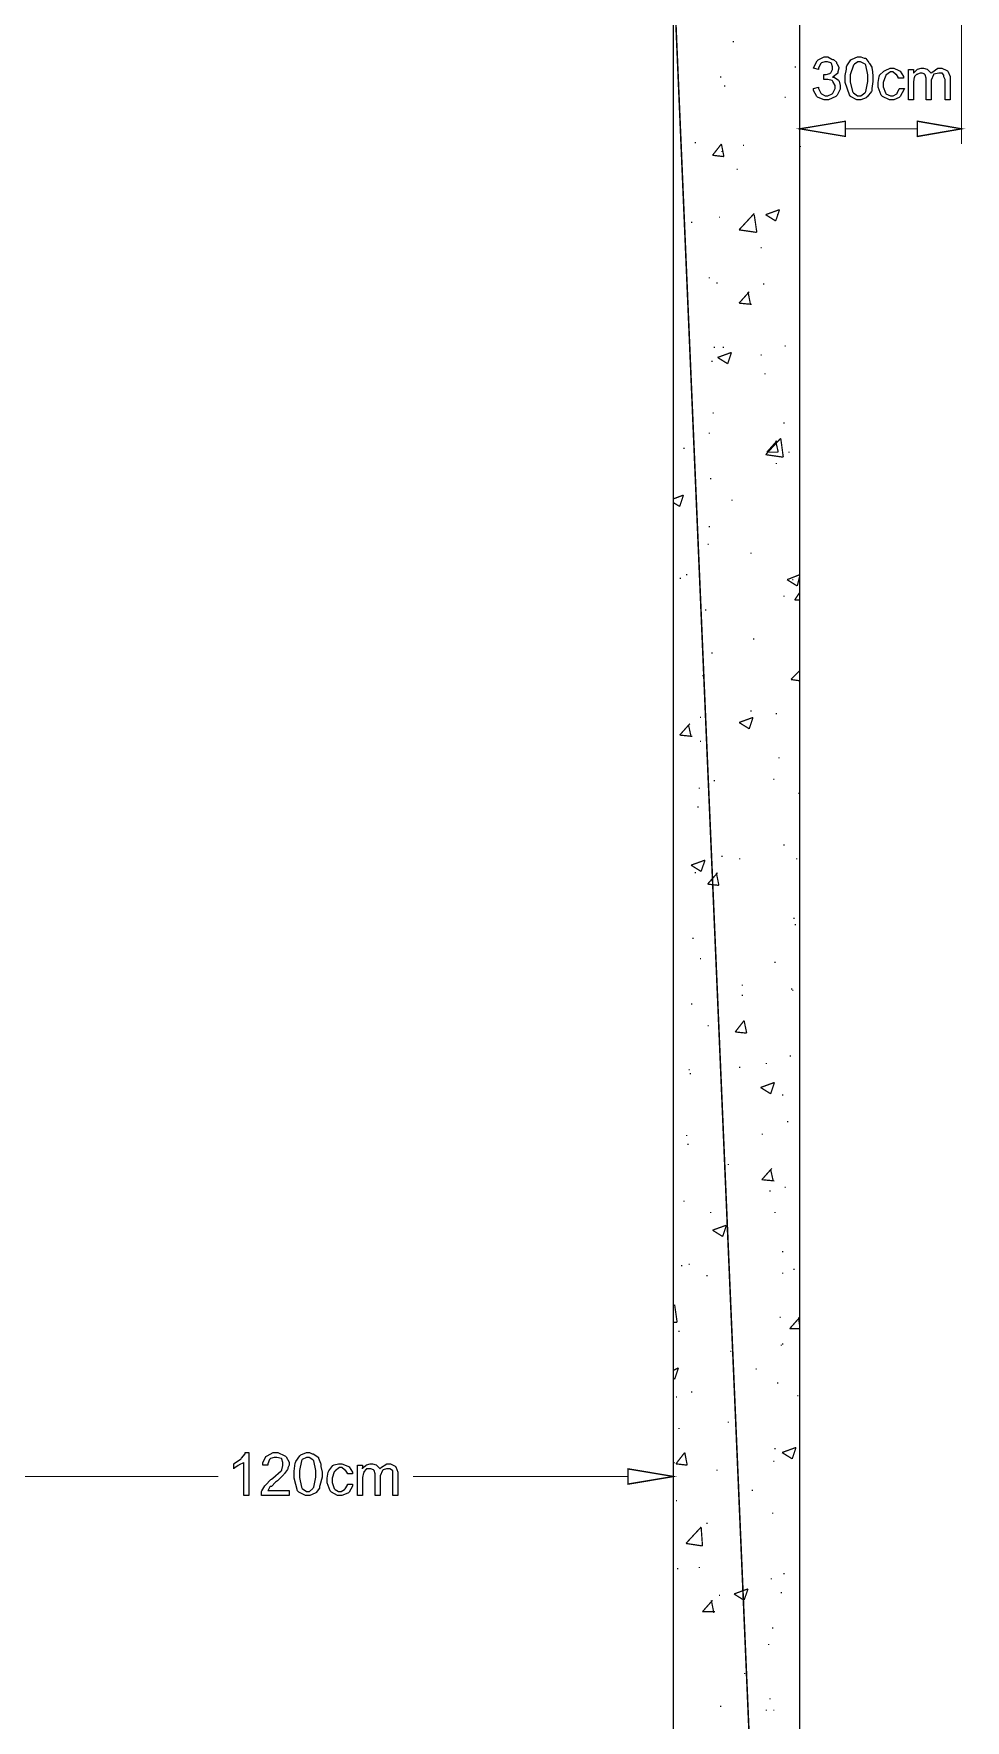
# Model space of a CAD drawing. Header units: metres. Extents: x -593 to 248, y 430 to 1024.
# Drawn here: x -383.4 to -352.1, y 908.5 to 965.1 of the extents above; entities that cross this region are included whole.
import ezdxf

# ---------------------------------------------------------------- set-up
doc = ezdxf.new("R2010")
doc.units = ezdxf.units.M
doc.header["$MEASUREMENT"] = 0
for name, color, linetype in [('C00-00-00-BLACK', 7, 'Continuous'), ('C00-7E-FF', 150, 'Continuous'), ('C93-95-97', 253, 'Continuous'), ('CFF-7E-00', 30, 'Continuous')]:
    doc.layers.add(name, color=color, linetype=linetype)

msp = doc.modelspace()

# ---------------------------------------------------------------- linework, layer by layer
at = {"layer": 'C00-00-00-BLACK', "const_width": 0.0423}
for points in [[(-361.908, 967.4), (-361.908, 868.169)], [(-357.667, 868.169), (-357.667, 967.4)], [(-359.916, 964.816), (-359.873, 964.816)], [(-357.836, 963.966), (-357.794, 963.966)], [(-360.339, 963.627), (-360.296, 963.627)], [(-360.212, 963.33), (-360.169, 963.33)], [(-358.178, 962.95), (-358.136, 962.95)], [(-361.189, 961.423), (-361.146, 961.423)], [(-360.594, 961), (-360.296, 961.381)], [(-360.212, 960.957), (-360.296, 961.381)], [(-360.296, 961.127), (-360.255, 961.127)], [(-359.577, 961.339), (-359.535, 961.339)], [(-357.667, 961.296), (-357.624, 961.296)], [(-360.594, 961), (-360.212, 960.957)], [(-359.789, 960.531), (-359.746, 960.531)], [(-360.382, 958.924), (-360.339, 958.924)], [(-359.704, 958.498), (-359.194, 959.05)], [(-359.108, 958.412), (-359.194, 959.007)], [(-358.812, 959.007), (-358.346, 959.177)], [(-358.812, 959.007), (-358.475, 958.797)], [(-358.475, 958.797), (-358.346, 959.177)], [(-358.431, 959.007), (-358.389, 959.007)], [(-361.316, 958.754), (-361.273, 958.754)], [(-359.704, 958.498), (-359.108, 958.412)], [(-358.981, 957.904), (-358.94, 957.904)], [(-360.721, 956.888), (-360.678, 956.888)], [(-360.466, 956.719), (-360.424, 956.719)], [(-358.898, 956.677), (-358.855, 956.677)], [(-359.704, 956.039), (-359.363, 956.419)], [(-359.704, 956.039), (-359.278, 955.997)], [(-359.32, 955.997), (-359.404, 956.419)], [(-360.551, 954.558), (-360.508, 954.558)], [(-360.424, 954.216), (-359.959, 954.385)], [(-360.255, 954.558), (-360.212, 954.558)], [(-360.085, 954.004), (-359.959, 954.385)], [(-358.981, 954.3), (-358.94, 954.3)], [(-358.178, 954.599), (-358.136, 954.599)], [(-360.635, 954.089), (-360.594, 954.089)], [(-360.424, 954.216), (-360.085, 954.004)], [(-358.855, 953.666), (-358.812, 953.666)], [(-360.594, 952.35), (-360.551, 952.35)], [(-358.219, 952.013), (-358.178, 952.013)], [(-360.721, 951.674), (-360.678, 951.674)], [(-358.812, 950.954), (-358.305, 951.504)], [(-358.219, 950.869), (-358.305, 951.504)], [(-361.569, 951.165), (-361.527, 951.165)], [(-358.812, 950.954), (-358.219, 950.869)], [(-358.771, 951.038), (-358.431, 951.42)], [(-358.771, 951.038), (-358.389, 951.038)], [(-358.389, 951.038), (-358.475, 951.42)], [(-358.047, 951.038), (-358.006, 951.038)], [(-358.475, 950.658), (-358.431, 950.658)], [(-360.678, 950.147), (-360.635, 950.147)], [(-361.908, 949.47), (-361.569, 949.597)], [(-361.908, 949.342), (-361.696, 949.215)], [(-361.696, 949.215), (-361.569, 949.597)], [(-359.959, 949.427), (-359.916, 949.427)], [(-360.721, 948.538), (-360.678, 948.538)], [(-360.762, 947.943), (-360.721, 947.943)], [(-359.32, 947.647), (-359.278, 947.647)], [(-361.486, 946.926), (-361.443, 946.926)], [(-358.093, 946.758), (-357.667, 946.926)], [(-361.696, 946.8), (-361.653, 946.8)], [(-358.093, 946.758), (-357.751, 946.546)], [(-357.92, 946.758), (-357.879, 946.758)], [(-357.751, 946.546), (-357.667, 946.885)], [(-358.219, 946.204), (-358.178, 946.204)], [(-357.836, 946.077), (-357.667, 946.331)], [(-357.836, 946.077), (-357.667, 946.077)], [(-360.847, 945.738), (-360.805, 945.738)], [(-359.237, 944.765), (-359.194, 944.765)], [(-360.635, 944.297), (-360.594, 944.297)], [(-360.931, 943.535), (-360.89, 943.535)], [(-357.963, 943.408), (-357.667, 943.704)], [(-357.963, 943.408), (-357.667, 943.365)], [(-361.696, 941.542), (-361.357, 941.924)], [(-361.316, 941.499), (-361.4, 941.881)], [(-361.019, 942.135), (-360.977, 942.135)], [(-359.704, 941.965), (-359.237, 942.135)], [(-359.704, 941.965), (-359.363, 941.755)], [(-359.363, 941.755), (-359.237, 942.135)], [(-359.32, 942.35), (-359.278, 942.35)], [(-358.475, 942.261), (-358.431, 942.261)], [(-361.696, 941.542), (-361.273, 941.499)], [(-361.019, 941.332), (-360.977, 941.332)], [(-358.389, 940.78), (-358.346, 940.78)], [(-360.762, 940.143), (-360.721, 940.143)], [(-361.061, 939.762), (-361.019, 939.762)], [(-360.551, 940.015), (-360.508, 940.015)], [(-358.559, 940.058), (-358.516, 940.058)], [(-357.71, 939.592), (-357.667, 939.592)], [(-361.104, 939.127), (-361.061, 939.127)], [(-358.219, 937.855), (-358.178, 937.855)], [(-361.316, 937.177), (-360.847, 937.346)], [(-360.977, 936.966), (-360.847, 937.346)], [(-360.296, 937.473), (-360.255, 937.473)], [(-359.704, 937.389), (-359.662, 937.389)], [(-357.794, 937.389), (-357.751, 937.389)], [(-361.316, 937.177), (-360.977, 936.966)], [(-361.189, 936.923), (-361.146, 936.923)], [(-360.762, 936.541), (-360.424, 936.923)], [(-360.382, 936.5), (-360.466, 936.923)], [(-360.762, 936.541), (-360.382, 936.5)], [(-357.879, 935.396), (-357.836, 935.396)], [(-357.836, 935.184), (-357.794, 935.184)], [(-361.273, 934.719), (-361.23, 934.719)], [(-361.019, 934.039), (-360.977, 934.039)], [(-358.516, 933.912), (-358.475, 933.912)], [(-359.62, 933.15), (-359.577, 933.15)], [(-359.62, 932.811), (-359.577, 932.811)], [(-357.963, 933.023), (-357.92, 933.023)], [(-357.92, 932.981), (-357.879, 932.981)], [(-361.316, 932.515), (-361.273, 932.515)], [(-360.762, 931.793), (-360.721, 931.793)], [(-359.832, 931.58), (-359.535, 931.962)], [(-359.447, 931.539), (-359.535, 931.962)], [(-359.832, 931.58), (-359.447, 931.539)], [(-358.812, 930.522), (-358.771, 930.522)], [(-358.006, 930.777), (-357.963, 930.777)], [(-361.4, 930.311), (-361.357, 930.311)], [(-361.357, 930.184), (-361.316, 930.184)], [(-359.704, 930.395), (-359.662, 930.395)], [(-358.981, 929.716), (-358.516, 929.885)], [(-358.981, 929.716), (-358.642, 929.504)], [(-358.642, 929.504), (-358.516, 929.885)], [(-358.262, 929.461), (-358.219, 929.461)], [(-358.093, 928.572), (-358.047, 928.572)], [(-361.486, 928.106), (-361.443, 928.106)], [(-361.443, 927.807), (-361.4, 927.807)], [(-358.94, 928.149), (-358.898, 928.149)], [(-360.085, 927.131), (-360.043, 927.131)], [(-358.94, 926.622), (-358.601, 927.004)], [(-358.94, 926.622), (-358.516, 926.581)], [(-358.559, 926.581), (-358.642, 926.961)], [(-358.685, 926.242), (-358.642, 926.242)], [(-358.178, 926.369), (-358.136, 926.369)], [(-361.569, 925.9), (-361.527, 925.9)], [(-360.678, 925.52), (-360.635, 925.52)], [(-358.516, 925.52), (-358.475, 925.52)], [(-360.594, 924.927), (-360.128, 925.095)], [(-360.594, 924.927), (-360.255, 924.715)], [(-360.255, 924.715), (-360.128, 925.095)], [(-361.653, 923.739), (-361.612, 923.739)], [(-361.4, 923.781), (-361.357, 923.781)], [(-358.262, 924.207), (-358.219, 924.207)], [(-360.805, 923.4), (-360.762, 923.4)], [(-358.262, 923.485), (-358.219, 923.485)], [(-357.879, 923.611), (-357.836, 923.611)], [(-361.908, 922.383), (-361.866, 922.426)], [(-361.782, 921.831), (-361.866, 922.426)], [(-358.346, 922.003), (-358.305, 922.003)], [(-358.006, 921.62), (-357.667, 922.003)], [(-357.667, 921.704), (-357.71, 922.003)], [(-361.908, 921.831), (-361.782, 921.831)], [(-361.739, 921.534), (-361.696, 921.534)], [(-358.006, 921.62), (-357.667, 921.62)], [(-358.305, 921.069), (-358.262, 921.069)], [(-358.262, 921.111), (-358.219, 921.111)], [(-361.908, 920.223), (-361.739, 920.307)], [(-361.866, 919.924), (-361.739, 920.307)], [(-360, 920.858), (-359.959, 920.858)], [(-361.908, 919.966), (-361.866, 919.924)], [(-359.151, 920.265), (-359.108, 920.265)], [(-358.431, 919.797), (-358.389, 919.797)], [(-361.823, 919.331), (-361.782, 919.331)], [(-361.316, 919.501), (-361.273, 919.501)], [(-357.751, 919.374), (-357.71, 919.374)], [(-361.739, 918.273), (-361.696, 918.273)], [(-360.085, 918.484), (-360.043, 918.484)], [(-358.516, 917.592), (-358.475, 917.592)], [(-358.262, 917.465), (-357.794, 917.635)], [(-357.92, 917.254), (-357.794, 917.635)], [(-361.908, 917.126), (-361.866, 917.126)], [(-361.823, 917.085), (-361.527, 917.465)], [(-361.823, 917.085), (-361.443, 917.042)], [(-361.443, 917.042), (-361.527, 917.465)], [(-358.559, 917.169), (-358.516, 917.169)], [(-358.262, 917.465), (-357.92, 917.254)], [(-360.466, 916.873), (-360.424, 916.873)], [(-361.823, 915.854), (-361.782, 915.854)], [(-359.278, 916.196), (-359.237, 916.196)], [(-358.601, 915.431), (-358.559, 915.431)], [(-361.486, 914.414), (-360.977, 914.965)], [(-360.931, 914.33), (-360.977, 914.965)], [(-360.805, 915.092), (-360.762, 915.092)], [(-361.486, 914.414), (-360.931, 914.33)], [(-361.782, 913.565), (-361.739, 913.565)], [(-361.061, 913.608), (-361.019, 913.608)], [(-358.642, 913.226), (-358.601, 913.226)], [(-358.219, 913.396), (-358.178, 913.396)], [(-360.931, 912.126), (-360.594, 912.507)], [(-360.551, 912.084), (-360.635, 912.507)], [(-360.382, 912.676), (-360.339, 912.676)], [(-359.873, 912.719), (-359.404, 912.889)], [(-359.873, 912.719), (-359.535, 912.507)], [(-359.535, 912.507), (-359.404, 912.889)], [(-358.305, 912.76), (-358.262, 912.76)], [(-360.931, 912.126), (-360.508, 912.126)], [(-358.601, 911.573), (-358.559, 911.573)], [(-358.728, 911.023), (-358.685, 911.023)], [(-359.535, 910.049), (-359.49, 910.049)], [(-358.685, 909.2), (-358.642, 909.2)], [(-360.339, 908.946), (-360.296, 908.946)], [(-358.812, 908.819), (-358.771, 908.819)], [(-358.559, 908.819), (-358.516, 908.819)]]:
    msp.add_lwpolyline(points, dxfattribs=at)
at = {"layer": 'C00-7E-FF', "const_width": 0.0423}
for points in [[(-352.237, 966.807), (-352.237, 961.381)], [(-357.667, 960.618), (-357.667, 962.397)], [(-356.14, 961.889), (-353.722, 961.889)], [(-361.908, 917.254), (-361.908, 916.153)], [(-384.175, 916.662), (-377.177, 916.662)], [(-363.435, 916.662), (-370.645, 916.662)]]:
    msp.add_lwpolyline(points, dxfattribs=at)
for points in [[(-356.14, 962.143), (-356.14, 961.635), (-357.667, 961.889), (-356.14, 962.143)], [(-353.722, 962.143), (-353.722, 961.635), (-352.237, 961.889), (-353.722, 962.143)], [(-363.435, 916.915), (-363.435, 916.407), (-361.908, 916.662), (-363.435, 916.915)]]:
    msp.add_lwpolyline(points, close=True, dxfattribs=at)
at = {"layer": 'C00-7E-FF'}
for points in [[(-356.14, 962.143), (-356.14, 961.635), (-357.667, 961.889), (-356.14, 962.143)], [(-353.722, 962.143), (-353.722, 961.635), (-352.237, 961.889), (-353.722, 962.143)], [(-363.435, 916.915), (-363.435, 916.407), (-361.908, 916.662), (-363.435, 916.915)]]:
    msp.add_lwpolyline(points, close=True, dxfattribs=at)
at = {"layer": 'C93-95-97', "const_width": 0.0423}
for points in [[(-361.908, 967.273), (-357.667, 868.169), (-361.908, 868.169), (-361.908, 967.273)], [(-357.667, 967.273), (-361.908, 967.273), (-357.667, 868.169), (-357.667, 967.273)]]:
    msp.add_lwpolyline(points, close=True, dxfattribs=at)
at = {"layer": 'C93-95-97'}
for points in [[(-357.667, 967.273), (-361.908, 967.273), (-357.667, 868.169), (-357.667, 967.273)], [(-361.908, 967.273), (-357.667, 868.169), (-361.908, 868.169), (-361.908, 967.273)]]:
    msp.add_lwpolyline(points, close=True, dxfattribs=at)
at = {"layer": 'CFF-7E-00'}
for points in [[(-357.201, 963.246), (-357.032, 963.289), (-357.032, 963.237), (-356.959, 963.088), (-356.947, 963.077), (-356.938, 963.067), (-356.818, 962.993), (-356.778, 962.993), (-356.724, 962.993), (-356.574, 963.067), (-356.563, 963.077), (-356.553, 963.088), (-356.479, 963.239), (-356.479, 963.289), (-356.479, 963.343), (-356.553, 963.479), (-356.563, 963.5), (-356.574, 963.511), (-356.727, 963.543), (-356.778, 963.543), (-356.778, 963.543), (-356.842, 963.543), (-356.862, 963.543), (-356.862, 963.712), (-356.862, 963.712), (-356.821, 963.712), (-356.821, 963.712), (-356.779, 963.712), (-356.662, 963.745), (-356.651, 963.755), (-356.629, 963.766), (-356.563, 963.884), (-356.563, 963.923), (-356.563, 963.966), (-356.596, 964.083), (-356.606, 964.092), (-356.618, 964.103), (-356.738, 964.135), (-356.778, 964.135), (-356.821, 964.135), (-356.938, 964.103), (-356.947, 964.092), (-356.959, 964.083), (-357.032, 963.933), (-357.032, 963.881), (-357.201, 963.923), (-357.191, 963.956), (-357.085, 964.168), (-357.074, 964.178), (-357.054, 964.2), (-356.847, 964.305), (-356.778, 964.305), (-356.724, 964.305), (-356.585, 964.232), (-356.563, 964.22), (-356.531, 964.22), (-356.436, 964.126), (-356.436, 964.092), (-356.427, 964.083), (-356.352, 963.963), (-356.352, 963.923), (-356.352, 963.923), (-356.394, 963.797), (-356.394, 963.755), (-356.404, 963.745), (-356.542, 963.638), (-356.563, 963.627), (-356.511, 963.627), (-356.363, 963.522), (-356.352, 963.5), (-356.343, 963.49), (-356.31, 963.34), (-356.31, 963.289), (-356.31, 963.216), (-356.416, 963.015), (-356.436, 962.993), (-356.458, 962.972), (-356.698, 962.865), (-356.778, 962.865), (-356.852, 962.865), (-357.054, 962.94), (-357.074, 962.95), (-357.096, 962.972), (-357.201, 963.179), (-357.201, 963.246)], [(-356.14, 963.585), (-356.14, 963.68), (-356.097, 963.896), (-356.097, 963.966), (-356.088, 963.998), (-355.951, 964.2), (-355.929, 964.22), (-355.908, 964.232), (-355.733, 964.305), (-355.674, 964.305), (-355.622, 964.305), (-355.503, 964.262), (-355.463, 964.262), (-355.454, 964.252), (-355.346, 964.115), (-355.335, 964.092), (-355.326, 964.083), (-355.251, 963.963), (-355.251, 963.923), (-355.241, 963.902), (-355.209, 963.665), (-355.209, 963.585), (-355.209, 963.481), (-355.251, 963.242), (-355.251, 963.162), (-355.262, 963.142), (-355.4, 962.961), (-355.421, 962.95), (-355.432, 962.929), (-355.614, 962.865), (-355.674, 962.865), (-355.749, 962.865), (-355.961, 962.972), (-355.971, 962.993), (-356.002, 963.025), (-356.14, 963.446), (-356.14, 963.585)], [(-355.971, 963.585), (-355.971, 963.469), (-355.897, 963.142), (-355.887, 963.119), (-355.866, 963.099), (-355.723, 962.993), (-355.674, 962.993), (-355.622, 962.993), (-355.485, 963.099), (-355.463, 963.119), (-355.454, 963.142), (-355.378, 963.475), (-355.378, 963.585), (-355.378, 963.703), (-355.454, 964.03), (-355.463, 964.051), (-355.475, 964.062), (-355.624, 964.135), (-355.674, 964.135), (-355.717, 964.135), (-355.834, 964.062), (-355.844, 964.051), (-355.866, 964.03), (-355.971, 963.697), (-355.971, 963.585)], [(-354.317, 963.246), (-354.147, 963.246), (-354.158, 963.215), (-354.296, 962.972), (-354.317, 962.95), (-354.328, 962.94), (-354.511, 962.865), (-354.572, 962.865), (-354.657, 962.865), (-354.889, 962.972), (-354.909, 962.993), (-354.932, 963.015), (-355.037, 963.283), (-355.037, 963.373), (-355.037, 963.448), (-355.006, 963.649), (-354.995, 963.669), (-354.985, 963.691), (-354.847, 963.829), (-354.825, 963.839), (-354.805, 963.85), (-354.631, 963.923), (-354.572, 963.923), (-354.508, 963.923), (-354.339, 963.85), (-354.317, 963.839), (-354.296, 963.829), (-354.19, 963.647), (-354.19, 963.585), (-354.359, 963.585), (-354.359, 963.617), (-354.423, 963.712), (-354.444, 963.712), (-354.455, 963.723), (-354.543, 963.796), (-354.572, 963.796), (-354.625, 963.796), (-354.773, 963.691), (-354.783, 963.669), (-354.794, 963.66), (-354.868, 963.445), (-354.868, 963.373), (-354.868, 963.3), (-354.794, 963.099), (-354.783, 963.077), (-354.773, 963.067), (-354.623, 962.993), (-354.572, 962.993), (-354.53, 962.993), (-354.413, 963.067), (-354.402, 963.077), (-354.393, 963.088), (-354.328, 963.226), (-354.317, 963.246)], [(-354.021, 962.865), (-354.021, 963.881), (-353.851, 963.881), (-353.851, 963.755), (-353.842, 963.766), (-353.734, 963.872), (-353.722, 963.881), (-353.712, 963.893), (-353.592, 963.923), (-353.552, 963.923), (-353.511, 963.923), (-353.395, 963.893), (-353.384, 963.881), (-353.363, 963.872), (-353.267, 963.766), (-353.256, 963.755), (-353.235, 963.777), (-353.028, 963.923), (-352.96, 963.923), (-352.896, 963.923), (-352.728, 963.85), (-352.706, 963.839), (-352.696, 963.829), (-352.622, 963.647), (-352.622, 963.585), (-352.622, 962.865), (-352.79, 962.865), (-352.79, 963.5), (-352.79, 963.543), (-352.833, 963.638), (-352.833, 963.669), (-352.833, 963.691), (-352.875, 963.74), (-352.875, 963.755), (-352.907, 963.755), (-352.979, 963.755), (-353.002, 963.755), (-353.002, 963.755), (-353.162, 963.723), (-353.172, 963.712), (-353.183, 963.703), (-353.256, 963.521), (-353.256, 963.458), (-353.256, 962.865), (-353.425, 962.865), (-353.425, 963.543), (-353.425, 963.585), (-353.458, 963.703), (-353.468, 963.712), (-353.468, 963.723), (-353.563, 963.755), (-353.595, 963.755), (-353.626, 963.755), (-353.712, 963.723), (-353.722, 963.712), (-353.743, 963.712), (-353.81, 963.649), (-353.81, 963.627), (-353.821, 963.617), (-353.851, 963.467), (-353.851, 963.416), (-353.851, 962.865), (-354.021, 962.865)], [(-376.159, 916.026), (-376.328, 916.026), (-376.328, 917.126), (-376.339, 917.117), (-376.477, 917.053), (-376.498, 917.042), (-376.52, 917.033), (-376.658, 916.926), (-376.667, 916.915), (-376.667, 917.085), (-376.646, 917.096), (-376.434, 917.245), (-376.412, 917.254), (-376.403, 917.276), (-376.286, 917.418), (-376.286, 917.465), (-376.159, 917.465), (-376.159, 916.026)], [(-374.801, 916.196), (-374.801, 916.026), (-375.736, 916.026), (-375.736, 916.058), (-375.736, 916.13), (-375.736, 916.153), (-375.726, 916.175), (-375.62, 916.344), (-375.609, 916.364), (-375.599, 916.375), (-375.419, 916.556), (-375.397, 916.576), (-375.354, 916.608), (-375.077, 916.852), (-375.055, 916.873), (-375.045, 916.884), (-375.013, 917.035), (-375.013, 917.085), (-375.013, 917.127), (-375.045, 917.245), (-375.055, 917.254), (-375.066, 917.265), (-375.217, 917.296), (-375.267, 917.296), (-375.311, 917.296), (-375.43, 917.265), (-375.439, 917.254), (-375.461, 917.234), (-375.524, 917.09), (-375.524, 917.042), (-375.693, 917.042), (-375.693, 917.117), (-375.588, 917.329), (-375.566, 917.338), (-375.545, 917.36), (-375.337, 917.465), (-375.267, 917.465), (-375.183, 917.465), (-374.95, 917.36), (-374.928, 917.338), (-374.908, 917.318), (-374.801, 917.144), (-374.801, 917.085), (-374.801, 917.044), (-374.844, 916.948), (-374.844, 916.915), (-374.855, 916.895), (-374.961, 916.757), (-374.971, 916.746), (-374.982, 916.725), (-375.193, 916.514), (-375.224, 916.492), (-375.258, 916.472), (-375.394, 916.323), (-375.439, 916.323), (-375.451, 916.313), (-375.514, 916.207), (-375.524, 916.196), (-374.801, 916.196)], [(-374.632, 916.746), (-374.632, 916.841), (-374.6, 917.106), (-374.589, 917.126), (-374.58, 917.159), (-374.442, 917.36), (-374.42, 917.381), (-374.41, 917.392), (-374.228, 917.465), (-374.166, 917.465), (-374.125, 917.465), (-374.03, 917.422), (-373.997, 917.422), (-373.976, 917.413), (-373.836, 917.307), (-373.824, 917.296), (-373.815, 917.275), (-373.751, 917.107), (-373.74, 917.085), (-373.74, 917.001), (-373.698, 916.811), (-373.698, 916.746), (-373.698, 916.641), (-373.773, 916.355), (-373.783, 916.323), (-373.783, 916.271), (-373.901, 916.122), (-373.912, 916.11), (-373.935, 916.101), (-374.108, 916.026), (-374.166, 916.026), (-374.251, 916.026), (-374.484, 916.133), (-374.505, 916.153), (-374.527, 916.185), (-374.632, 916.607), (-374.632, 916.746)], [(-374.462, 916.746), (-374.462, 916.63), (-374.389, 916.302), (-374.378, 916.28), (-374.369, 916.259), (-374.217, 916.153), (-374.166, 916.153), (-374.125, 916.153), (-374.008, 916.259), (-373.997, 916.28), (-373.976, 916.302), (-373.912, 916.636), (-373.912, 916.746), (-373.912, 916.863), (-373.976, 917.191), (-373.997, 917.211), (-374.008, 917.223), (-374.128, 917.296), (-374.166, 917.296), (-374.22, 917.296), (-374.369, 917.234), (-374.378, 917.211), (-374.389, 917.191), (-374.462, 916.858), (-374.462, 916.746)], [(-372.851, 916.407), (-372.682, 916.407), (-372.682, 916.334), (-372.788, 916.133), (-372.809, 916.11), (-372.831, 916.101), (-373.038, 916.026), (-373.105, 916.026), (-373.179, 916.026), (-373.38, 916.133), (-373.401, 916.153), (-373.423, 916.175), (-373.528, 916.444), (-373.528, 916.534), (-373.528, 916.608), (-373.498, 916.809), (-373.487, 916.83), (-373.477, 916.852), (-373.339, 917.033), (-373.317, 917.042), (-373.296, 917.053), (-373.153, 917.085), (-373.105, 917.085), (-373.032, 917.085), (-372.831, 917.01), (-372.809, 916.999), (-372.788, 916.99), (-372.682, 916.808), (-372.682, 916.746), (-372.851, 916.746), (-372.851, 916.778), (-372.915, 916.873), (-372.936, 916.873), (-372.947, 916.884), (-373.033, 916.958), (-373.062, 916.958), (-373.116, 916.958), (-373.265, 916.852), (-373.275, 916.83), (-373.296, 916.82), (-373.36, 916.605), (-373.36, 916.534), (-373.36, 916.461), (-373.296, 916.259), (-373.275, 916.237), (-373.265, 916.228), (-373.145, 916.153), (-373.105, 916.153), (-373.064, 916.153), (-372.947, 916.228), (-372.936, 916.237), (-372.926, 916.248), (-372.851, 916.368), (-372.851, 916.407)], [(-372.513, 916.026), (-372.513, 917.042), (-372.34, 917.042), (-372.34, 916.915), (-372.34, 916.947), (-372.235, 917.033), (-372.213, 917.042), (-372.204, 917.053), (-372.084, 917.085), (-372.044, 917.085), (-372.002, 917.085), (-371.885, 917.053), (-371.874, 917.042), (-371.865, 917.033), (-371.759, 916.926), (-371.748, 916.915), (-371.738, 916.947), (-371.523, 917.085), (-371.451, 917.085), (-371.399, 917.085), (-371.251, 917.01), (-371.241, 916.999), (-371.22, 916.99), (-371.155, 916.808), (-371.155, 916.746), (-371.155, 916.026), (-371.324, 916.026), (-371.324, 916.703), (-371.324, 916.735), (-371.324, 916.806), (-371.324, 916.83), (-371.324, 916.852), (-371.399, 916.906), (-371.409, 916.915), (-371.409, 916.915), (-371.473, 916.915), (-371.494, 916.915), (-371.537, 916.915), (-371.654, 916.884), (-371.663, 916.873), (-371.675, 916.863), (-371.748, 916.681), (-371.748, 916.619), (-371.748, 916.026), (-371.917, 916.026), (-371.917, 916.703), (-371.917, 916.746), (-371.95, 916.863), (-371.96, 916.873), (-371.971, 916.884), (-372.058, 916.915), (-372.086, 916.915), (-372.118, 916.915), (-372.19, 916.915), (-372.213, 916.915), (-372.224, 916.906), (-372.299, 916.819), (-372.299, 916.788), (-372.31, 916.779), (-372.34, 916.627), (-372.34, 916.576), (-372.34, 916.026), (-372.513, 916.026)]]:
    msp.add_lwpolyline(points, close=True, dxfattribs=at)

doc.saveas('drawing.dxf')
